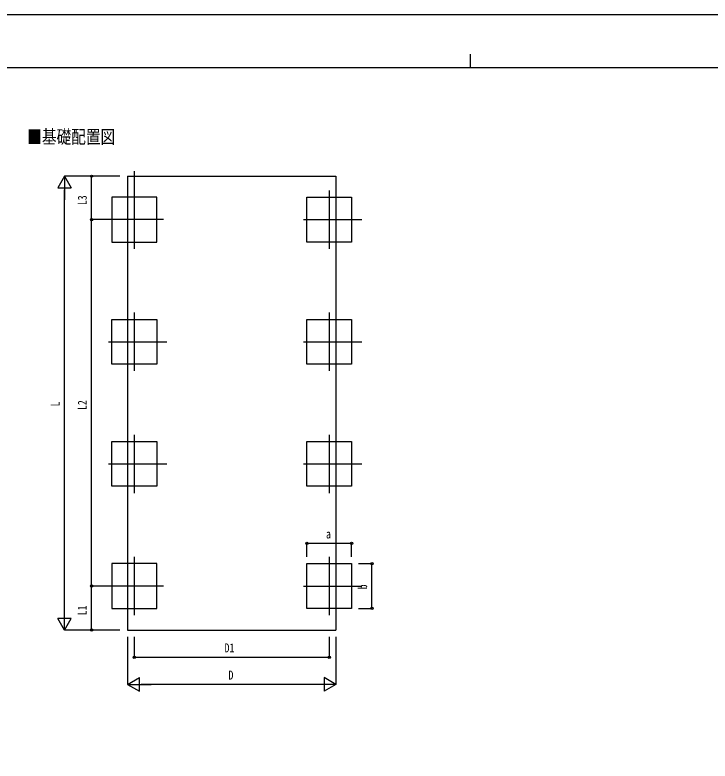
# Model space of a CAD drawing. Units: millimetres, scale not verified. Extents: x -16820 to 16820, y -11880 to 11880.
# Drawn here: x -6730 to 3517, y 882 to 11880 of the extents above; entities that cross this region are included whole.
import ezdxf
from ezdxf.enums import TextEntityAlignment as Align

# ---------------------------------------------------------------- set-up
doc = ezdxf.new("R2010")
doc.units = ezdxf.units.MM
doc.header["$LTSCALE"] = 50
for name, color, linetype in [('0-2_USER1', 3, 'Continuous'), ('0-4_YKK_12', 2, 'Continuous'), ('0-6_YKK_A1', 4, 'Continuous'), ('0-7_YKK_D', 6, 'Continuous'), ('0-8_YKK_ZWAK', 7, 'Continuous')]:
    doc.layers.add(name, color=color, linetype=linetype)
doc.styles.add('ＭＳ ゴシック', font='')
doc.styles.get('ＭＳ ゴシック').set_extended_font_data('MS Gothic')

msp = doc.modelspace()

# ---------------------------------------------------------------- linework, layer by layer
at = {"layer": '0-4_YKK_12'}
for p, q in [((-4969.42, 9577.63), (-4969.42, 8432.24)), ((-2096.42, 9292.24), (-2096.42, 8432.24)), ((-4539.42, 8862.24), (-5399.42, 8862.24)), ((-2476.42, 8862.24), (-1616.42, 8862.24)), ((-4969.42, 7492.24), (-4969.42, 6632.24)), ((-2096.42, 7492.24), (-2096.42, 6632.24)), ((-5349.42, 7062.24), (-4489.42, 7062.24)), ((-2476.42, 7062.24), (-1616.42, 7062.24)), ((-4969.42, 5692.24), (-4969.42, 4832.24)), ((-2096.42, 5692.24), (-2096.42, 4832.24)), ((-5349.42, 5262.24), (-4489.42, 5262.24)), ((-2476.42, 5262.24), (-1616.42, 5262.24)), ((-4969.42, 3892.24), (-4969.42, 3032.24)), ((-2096.42, 3892.24), (-2096.42, 3032.24)), ((-4539.42, 3462.24), (-5399.42, 3462.24)), ((-2476.42, 3462.24), (-1616.42, 3462.24))]:
    msp.add_line(p, q, dxfattribs=at)
at = {"layer": '0-6_YKK_A1'}
for p, q in [((-5067.92, 9503.24), (-5067.92, 2812.24)), ((-5299.42, 3792.24), (-5299.42, 3132.24)), ((-5067.92, 2812.24), (-1997.92, 2812.24))]:
    msp.add_line(p, q, dxfattribs=at)
msp.add_lwpolyline([(-5067.92, 9503.24), (-1997.92, 9503.24), (-1997.92, 2812.24)], dxfattribs=at)
for points in [[(-4639.42, 8532.24), (-4639.42, 9192.24), (-5299.42, 9192.24), (-5299.42, 8532.24)], [(-2426.42, 8532.24), (-2426.42, 9192.24), (-1766.42, 9192.24), (-1766.42, 8532.24)], [(-5299.42, 6732.24), (-5299.42, 7392.24), (-4639.42, 7392.24), (-4639.42, 6732.24)], [(-2426.42, 6732.24), (-2426.42, 7392.24), (-1766.42, 7392.24), (-1766.42, 6732.24)], [(-5299.42, 4932.24), (-5299.42, 5592.24), (-4639.42, 5592.24), (-4639.42, 4932.24)], [(-2426.42, 4932.24), (-2426.42, 5592.24), (-1766.42, 5592.24), (-1766.42, 4932.24)], [(-4639.42, 3132.24), (-4639.42, 3792.24), (-5299.42, 3792.24), (-5299.42, 3132.24)], [(-2426.42, 3132.24), (-2426.42, 3792.24), (-1766.42, 3792.24), (-1766.42, 3132.24)]]:
    msp.add_lwpolyline(points, close=True, dxfattribs=at)
at = {"layer": '0-7_YKK_D'}
for p, q in [((-5999.42, 9503.24), (-6099.42, 9330.04)), ((-5184.92, 9503.24), (-6000.42, 9503.24)), ((-5999.42, 9503.24), (-5899.42, 9330.04)), ((-5999.42, 9503.24), (-5999.42, 9156.83)), ((-5184.92, 9503.24), (-5600.42, 9503.24)), ((-5599.42, 8862.24), (-5599.42, 9503.24)), ((-6099.42, 9330.04), (-5899.42, 9330.04)), ((-5999.42, 3012.24), (-5999.42, 9303.24)), ((-5393.67, 8862.24), (-5600.42, 8862.24)), ((-5393.67, 8862.24), (-5600.42, 8862.24)), ((-5599.42, 3462.24), (-5599.42, 8862.24)), ((-2426.42, 3892.24), (-2426.42, 4093.24)), ((-2426.42, 4092.24), (-1766.42, 4092.24)), ((-1766.42, 3892.24), (-1766.42, 4093.24)), ((-1666.42, 3792.24), (-1465.42, 3792.24)), ((-1466.42, 3132.24), (-1466.42, 3792.24)), ((-5400.42, 3462.24), (-5600.42, 3462.24)), ((-5400.42, 3462.24), (-5600.42, 3462.24)), ((-5599.42, 2812.24), (-5599.42, 3462.24)), ((-5999.42, 2812.24), (-5999.42, 3158.65)), ((-1666.42, 3132.24), (-1465.42, 3132.24)), ((-5999.42, 2812.24), (-6099.42, 2985.45)), ((-5899.42, 2985.45), (-6099.42, 2985.45)), ((-5999.42, 2812.24), (-5899.42, 2985.45)), ((-5184.92, 2812.24), (-6000.42, 2812.24)), ((-5184.92, 2812.24), (-5600.42, 2812.24)), ((-5067.92, 2712.24), (-5067.92, 2011.24)), ((-4969.42, 2712.24), (-4969.42, 2411.24)), ((-2096.42, 2712.24), (-2096.42, 2411.24)), ((-1997.92, 2712.24), (-1997.92, 2011.24)), ((-4969.42, 2412.24), (-2096.42, 2412.24)), ((-5067.92, 2012.24), (-4894.72, 2112.24)), ((-4894.72, 1912.24), (-4894.72, 2112.24)), ((-1997.92, 2012.24), (-2171.13, 2112.24)), ((-2171.13, 2112.24), (-2171.13, 1912.24)), ((-5067.92, 2012.24), (-4894.72, 1912.24)), ((-5067.92, 2012.24), (-4721.51, 2012.24)), ((-2197.92, 2012.24), (-4867.92, 2012.24)), ((-1997.92, 2012.24), (-2344.33, 2012.24)), ((-1997.92, 2012.24), (-2171.13, 1912.24))]:
    msp.add_line(p, q, dxfattribs=at)
for centre in [(-5599.42, 9503.24), (-5599.42, 8862.24), (-5599.42, 8862.24), (-2426.42, 4092.24), (-1766.42, 4092.24), (-1466.42, 3792.24), (-5599.42, 3462.24), (-5599.42, 3462.24), (-1466.42, 3132.24), (-5599.42, 2812.24), (-4969.42, 2412.24), (-2096.42, 2412.24)]:
    msp.add_circle(centre, 17, dxfattribs=at)
at = {"layer": '0-8_YKK_ZWAK'}
for p, q in [((-19.92, 11300), (-19.92, 11100)), ((15580.08, 11100), (-15619.92, 11100))]:
    msp.add_line(p, q, dxfattribs=at)
msp.add_lwpolyline([(-16820, -11880), (16820, -11880), (16820, 11880), (-16820, 11880)], close=True, dxfattribs=at)

# ---------------------------------------------------------------- texts
at = {"layer": '0-2_USER1', "style": 'ＭＳ ゴシック', "width": 0.8}
msp.add_text('■基礎配置図', height=197.9, dxfattribs=at).set_placement((-6547.83, 9925.23), align=Align.BOTTOM_LEFT)
at = {"layer": '0-7_YKK_D', "style": 'ＭＳ ゴシック', "width": 0.8}
for s, p in [('L3', (-5631.42, 9077.14)), ('L', (-6031.42, 6109.74)), ('L2', (-5631.42, 6056.64)), ('b', (-1498.42, 3414.24)), ('L1', (-5631.42, 3031.64))]:
    msp.add_text(s, height=132, rotation=90, dxfattribs=at).set_placement(p, align=Align.BOTTOM_LEFT)
for s, p in [('a', (-2144.42, 4124.24)), ('D1', (-3638.52, 2444.24)), ('D', (-3580.92, 2044.24))]:
    msp.add_text(s, height=132, dxfattribs=at).set_placement(p, align=Align.BOTTOM_LEFT)

doc.saveas('drawing.dxf')
